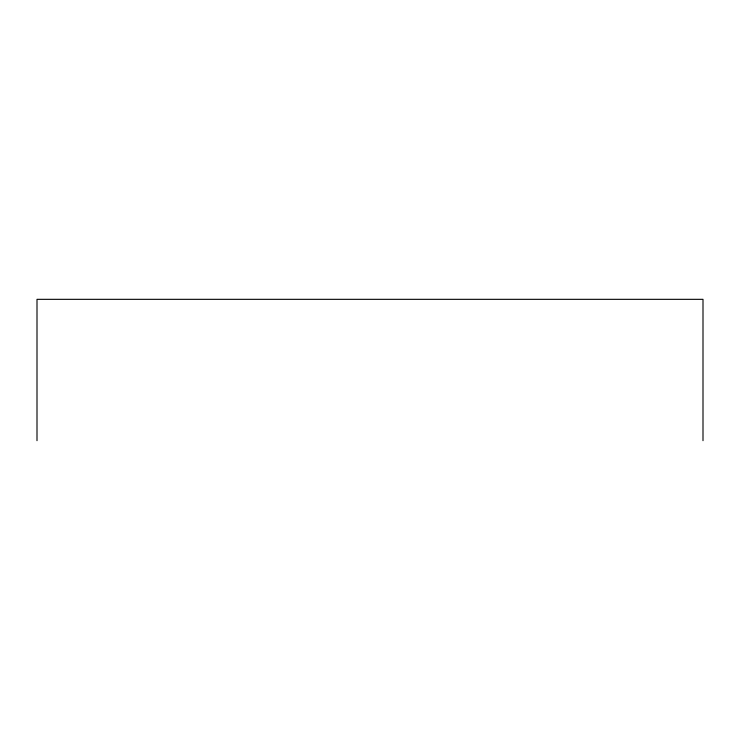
<?xml version="1.0" encoding="UTF-8"?>
<svg xmlns="http://www.w3.org/2000/svg" width="740" height="740" viewBox="0 0 740 740"><rect width="100%" height="100%" fill="white"/><g stroke="black" fill="none" stroke-linecap="round" stroke-linejoin="round"><path stroke-width="1.11" d="M703 440.67L703 299.33L37 299.33L37 440.67"/></g></svg>
